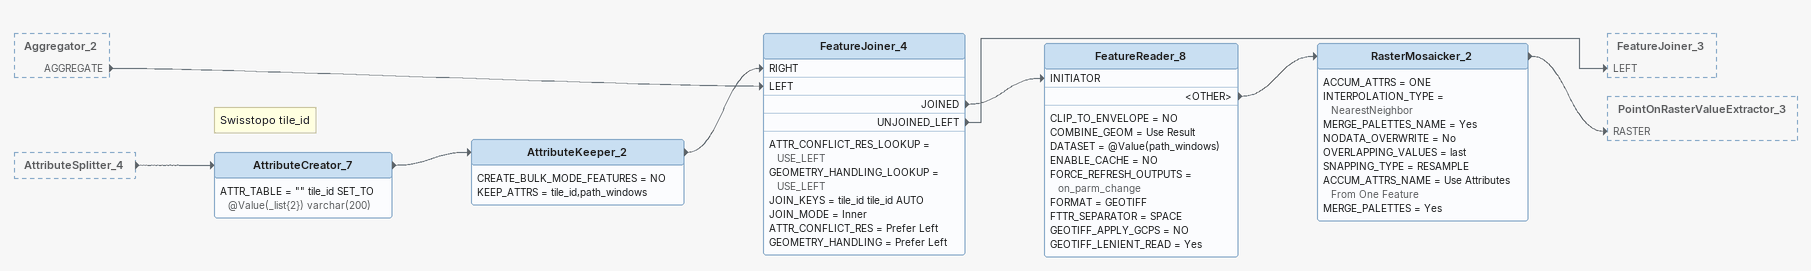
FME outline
Aggregator_2 [outside]
    AGGREGATE -> FeatureJoiner_4 [LEFT]
AttributeSplitter_4 [outside]
    -> AttributeCreator_7
Note: Swisstopo tile_id
AttributeCreator_7
    ATTR_TABLE = "" tile_id SET_TO @Value(_list{2}) varchar(200)
    -> AttributeKeeper_2
AttributeKeeper_2
    CREATE_BULK_MODE_FEATURES = NO
    KEEP_ATTRS = tile_id,path_windows
    -> FeatureJoiner_4 [RIGHT]
FeatureJoiner_4
    ATTR_CONFLICT_RES_LOOKUP = USE_LEFT
    GEOMETRY_HANDLING_LOOKUP = USE_LEFT
    JOIN_KEYS = tile_id tile_id AUTO
    JOIN_MODE = Inner
    ATTR_CONFLICT_RES = Prefer Left
    GEOMETRY_HANDLING = Prefer Left
    JOINED -> FeatureReader_8 [INITIATOR]
    UNJOINED_LEFT -> FeatureJoiner_3 [LEFT]
FeatureReader_8
    CLIP_TO_ENVELOPE = NO
    COMBINE_GEOM = Use Result
    DATASET = @Value(path_windows)
    ENABLE_CACHE = NO
    FORCE_REFRESH_OUTPUTS = on_parm_change
    FORMAT = GEOTIFF
    FTTR_SEPARATOR = SPACE
    GEOTIFF_APPLY_GCPS = NO
    GEOTIFF_LENIENT_READ = Yes
    <OTHER> -> RasterMosaicker_2
RasterMosaicker_2
    ACCUM_ATTRS = ONE
    INTERPOLATION_TYPE = NearestNeighbor
    MERGE_PALETTES_NAME = Yes
    NODATA_OVERWRITE = No
    OVERLAPPING_VALUES = last
    SNAPPING_TYPE = RESAMPLE
    ACCUM_ATTRS_NAME = Use Attributes From One Feature
    MERGE_PALETTES = Yes
    -> PointOnRasterValueExtractor_3 [RASTER]
